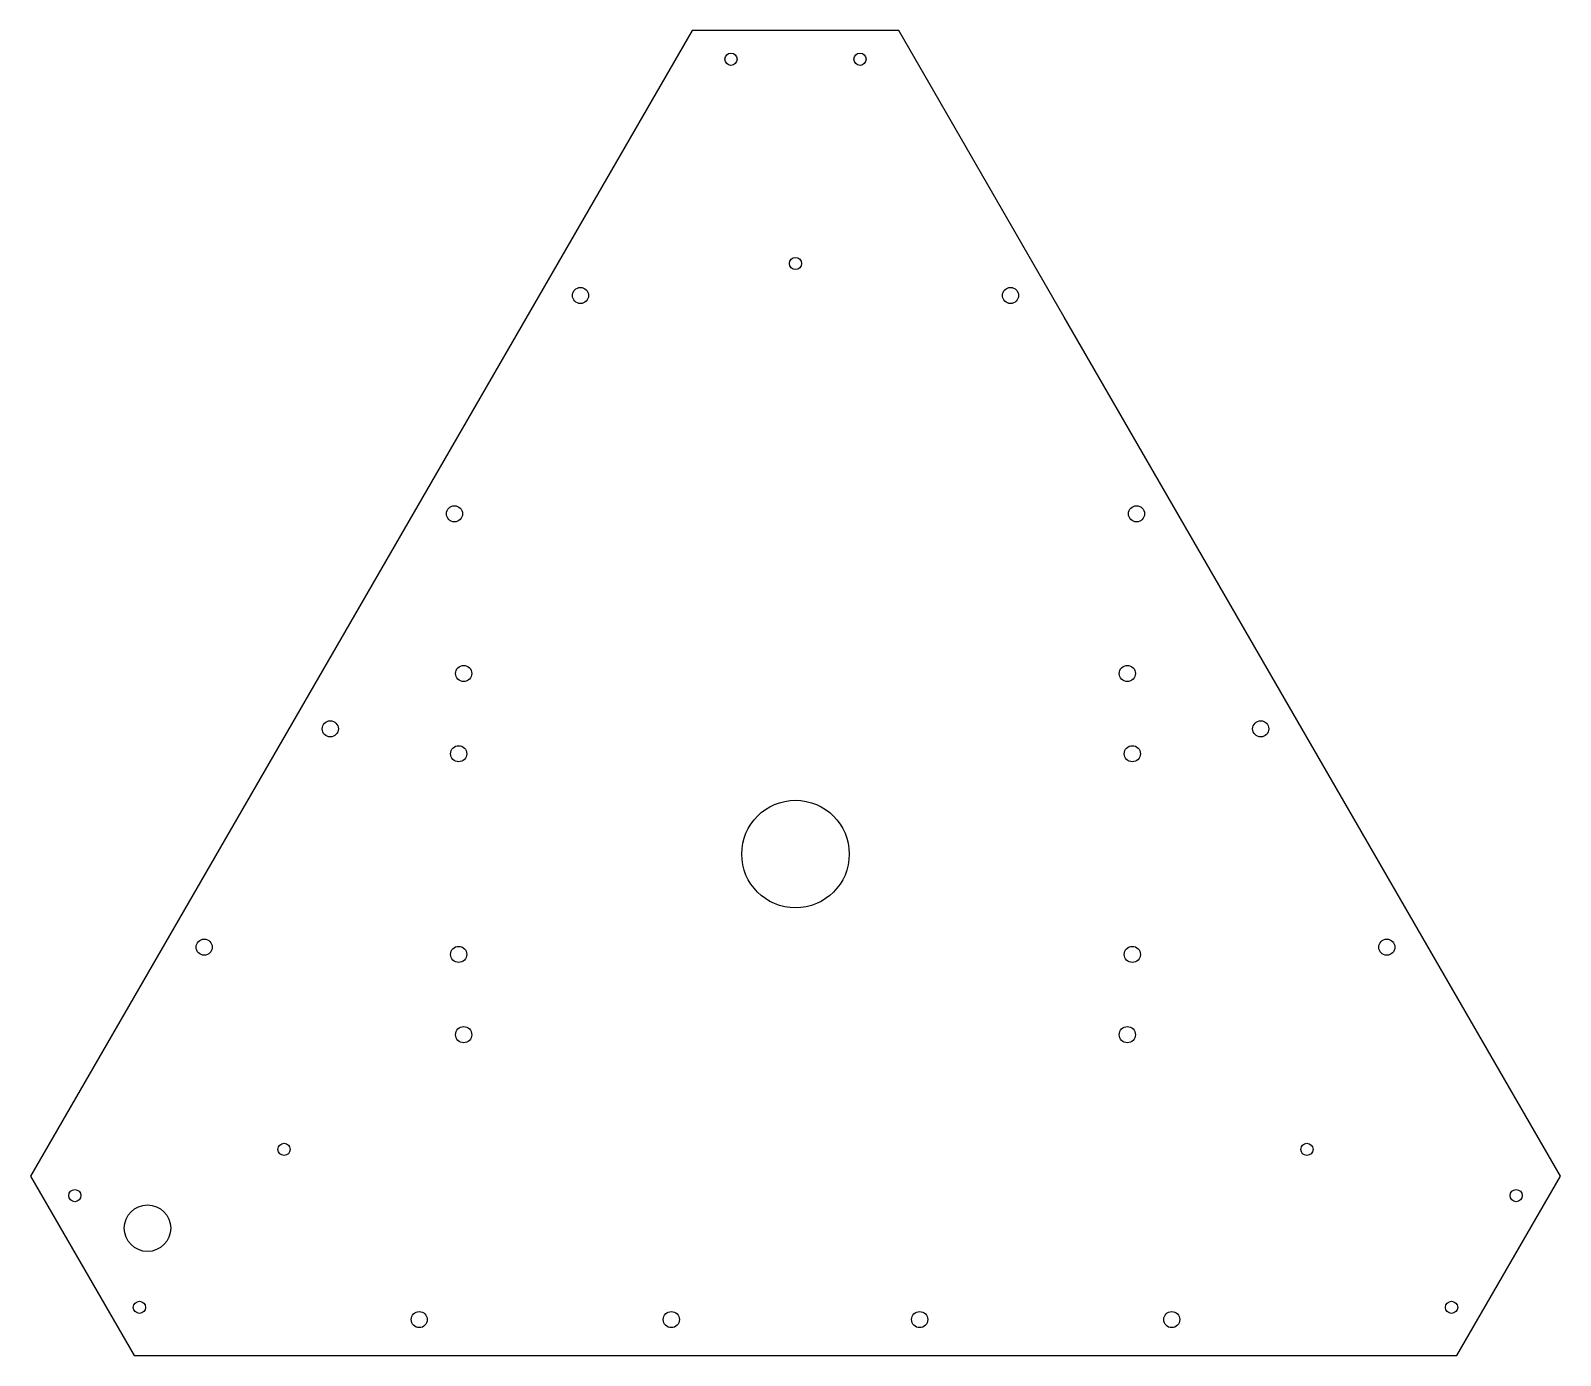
# Model space of a CAD drawing. Header units: metres. Extents: x -213 to 213, y -140 to 230.
import ezdxf

# ---------------------------------------------------------------- set-up
doc = ezdxf.new("R2010")
doc.units = ezdxf.units.M

msp = doc.modelspace()

# ---------------------------------------------------------------- linework, layer by layer
msp.add_lwpolyline([(184.5855, -139.9038), (213.453, -89.9038), (75.0139, 149.8798), (28.8675, 229.8076), (-28.8675, 229.8076), (-213.453, -89.9038), (-184.5855, -139.9038)], close=True)
for centre, radius in [((-18, 221.8076), 1.7), ((18, 221.8076), 1.7), ((0, 164.8076), 1.7), ((-60, 155.8846), 2.25), ((60, 155.8846), 2.25), ((-95.175, 94.9597), 2.25), ((95.175, 94.9597), 2.25), ((-92.6, 50.4), 2.25), ((92.6, 50.4), 2.25), ((-129.825, 34.9441), 2.25), ((129.825, 34.9441), 2.25), ((-94, 28), 2.25), ((94, 28), 2.25), ((0, 0), 15), ((-165, -25.9808), 2.25), ((165, -25.9808), 2.25), ((-94, -28), 2.25), ((94, -28), 2.25), ((-92.6, -50.4), 2.25), ((92.6, -50.4), 2.25), ((-142.7276, -82.4038), 1.7), ((142.7276, -82.4038), 1.7), ((-201.091, -95.3154), 1.7), ((201.091, -95.3154), 1.7), ((-180.8327, -104.4038), 6.5), ((-183.091, -126.4923), 1.7), ((-105, -129.9038), 2.25), ((-34.65, -129.9038), 2.25), ((34.65, -129.9038), 2.25), ((105, -129.9038), 2.25), ((183.091, -126.4923), 1.7)]:
    msp.add_circle(centre, radius)

doc.saveas('drawing.dxf')
